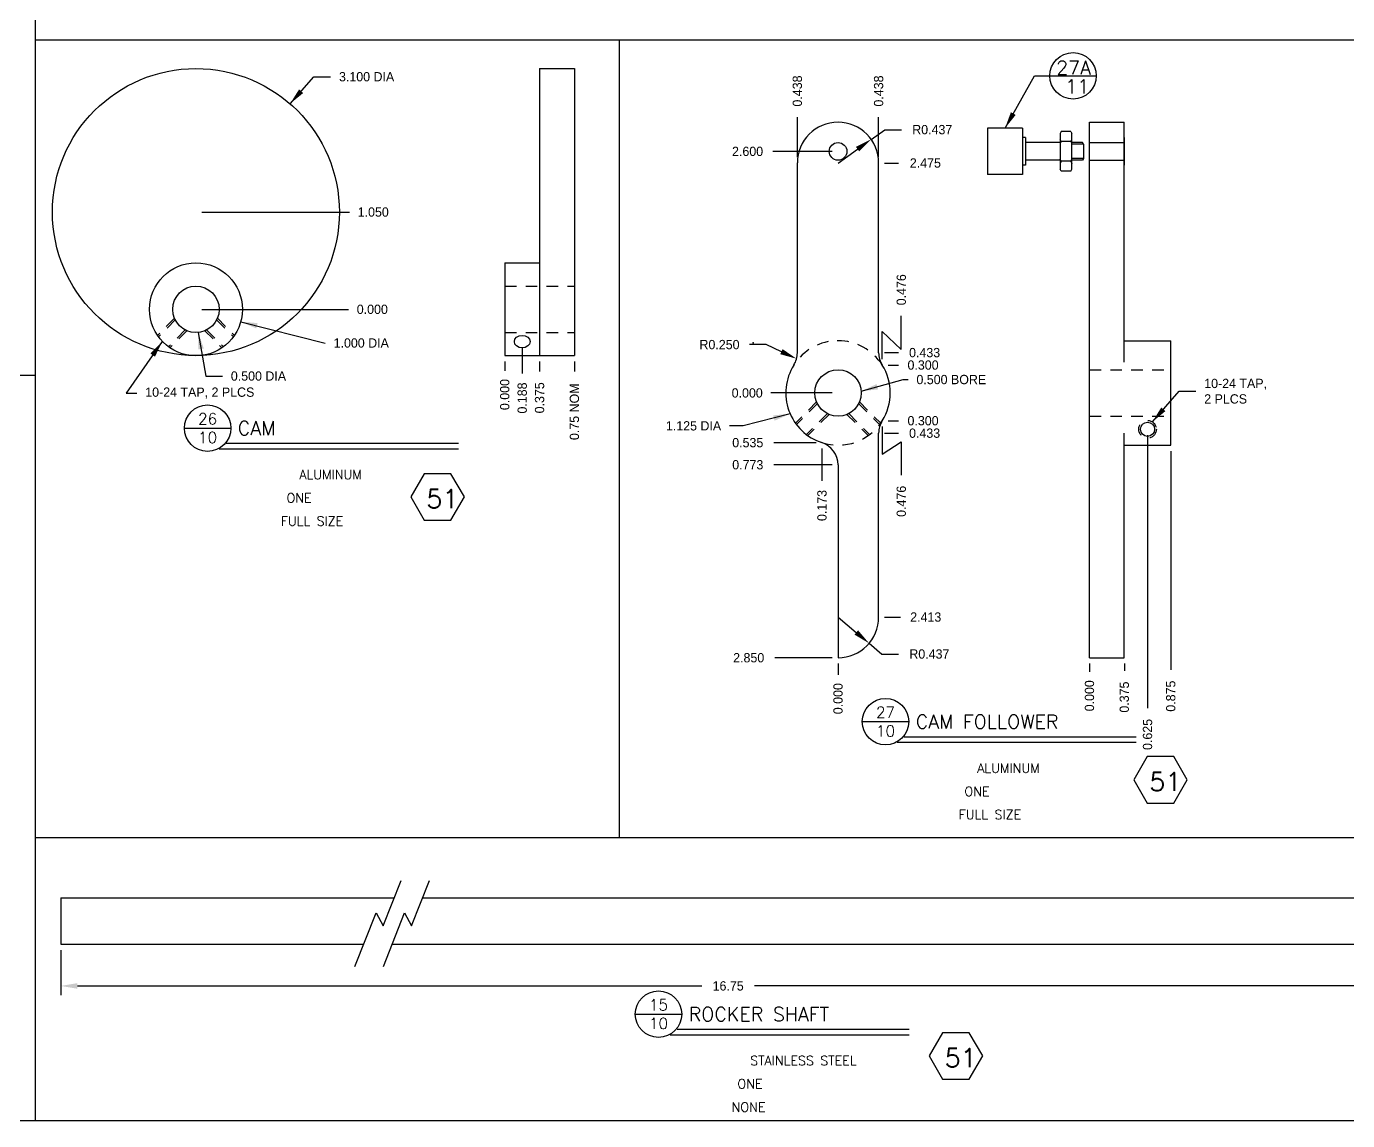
# Model space of a CAD drawing. Header units: inches. Extents: x 0 to 33, y 0 to 21.
# Drawn here: x 7.41 to 21.63, y 0 to 11.78 of the extents above; entities that cross this region are included whole.
import ezdxf
from ezdxf.enums import TextEntityAlignment as Align

# ---------------------------------------------------------------- set-up
doc = ezdxf.new("R2010")
doc.units = ezdxf.units.IN
doc.header["$MEASUREMENT"] = 0
doc.linetypes.add('HIDDEN2', pattern=[0.1875, 0.125, -0.0625])
doc.layers.get('0').update_dxf_attribs({"linetype": 'CONTINUOUS'})
doc.layers.get('DEFPOINTS').update_dxf_attribs({"linetype": 'CONTINUOUS'})
for name, color, linetype in [('BORDER', 5, 'CONTINUOUS'), ('DIM', 1, 'CONTINUOUS'), ('HIDDEN2', 6, 'HIDDEN2'), ('OBJECT', 3, 'CONTINUOUS'), ('TEXT', 1, 'CONTINUOUS')]:
    doc.layers.add(name, color=color, linetype=linetype)
doc.styles.add('ROMANS', font='romans')
doc.styles.add('SIMPLEX', font='simplex')
doc.dimstyles.new('STANDARD$0', dxfattribs={"dimtxt": 0.1, "dimasz": 0.18, "dimexe": 0.1, "dimexo": 0.063, "dimgap": 0.1, "dimtad": 0, "dimtih": 1, "dimtoh": 1, "dimdec": 3, "dimzin": 0, "dimdsep": 46, "dimtxsty": 'STANDARD', "dimcen": 0.1, "dimclrd": 256, "dimclre": 256, "dimclrt": 256, "dimadec": 0, "dimazin": 0, "dimtfac": 0.8, "dimtdec": 3, "dimtofl": 0, "dimtmove": 0, "dimatfit": 3, "dimfxl": 1, "dimtolj": 1, "dimtzin": 0, "dimarcsym": 0})
doc.dimstyles.new('STANDARD$4', dxfattribs={"dimtxt": 0.1, "dimasz": 0.18, "dimexe": 0.1, "dimexo": 0.063, "dimgap": 0.09, "dimtad": 0, "dimtih": 1, "dimtoh": 1, "dimdec": 3, "dimzin": 0, "dimdsep": 46, "dimtxsty": 'STANDARD', "dimcen": 0.09, "dimadec": 0, "dimazin": 0, "dimtfac": 1, "dimtdec": 3, "dimtofl": 0, "dimtmove": 0, "dimatfit": 3, "dimfxl": 1, "dimtolj": 1, "dimtzin": 0, "dimarcsym": 0})
doc.dimstyles.new('STANDARD$6', dxfattribs={"dimtxt": 0.1, "dimasz": 0.18, "dimexe": 0.18, "dimexo": 0.0625, "dimgap": 0.09, "dimtad": 0, "dimtih": 1, "dimtoh": 1, "dimdec": 3, "dimzin": 0, "dimdsep": 46, "dimtxsty": 'STANDARD', "dimcen": 0.09, "dimadec": 0, "dimazin": 0, "dimtfac": 1, "dimtdec": 3, "dimtofl": 0, "dimtmove": 0, "dimatfit": 3, "dimfxl": 1, "dimtolj": 1, "dimtzin": 0, "dimarcsym": 0})
doc.dimstyles.new('STANDARD$7', dxfattribs={"dimtxt": 0.1, "dimasz": 0.18, "dimexe": 0.1, "dimexo": 0.063, "dimgap": 0.09, "dimtad": 0, "dimtih": 1, "dimtoh": 1, "dimdec": 3, "dimzin": 0, "dimdsep": 46, "dimtxsty": 'STANDARD', "dimcen": 0.09, "dimadec": 0, "dimazin": 0, "dimtfac": 1, "dimtdec": 3, "dimtofl": 0, "dimtmove": 0, "dimatfit": 3, "dimfxl": 1, "dimtolj": 1, "dimtzin": 0, "dimarcsym": 0})

# ---------------------------------------------------------------- blocks, each defined once
blk = doc.blocks.new('P-TITLE')
for p, q in [((-1.5625, -0.6375), (-1.0625, -0.6375)), ((-1.1125, -0.8), (1.3875, -0.8)), ((1.3875, -0.8625), (-1.1875, -0.8625))]:
    blk.add_line(p, q)
at = {"layer": 'DIM', "color": 7}
blk.add_circle((-1.3125, -0.6375), 0.25, dxfattribs=at)
at = {"style": 'ROMANS'}
for tag, p in [('NO.', (-1.3125, -0.5375)), ('PAGE', (-1.3125, -0.7375))]:
    blk.add_attdef(tag, text='', height=0.12, dxfattribs=at).set_placement(p, align=Align.MIDDLE)
for tag, p, height in [('DESCRIPTION', (-0.9875, -0.7125), 0.15), ('MATERIAL', (-0.4, -1.1875), 0.1), ('#_REQUIRED', (-0.45, -1.425), 0.1), ('SCALE', (-0.6, -1.6875), 0.1)]:
    blk.add_attdef(tag, p, '', height=height, dxfattribs=at)
at = {"style": 'ROMANS', "flags": 2}
for tag, p in [('MATERIAL:', (-1.1625, -1.1875)), ('#_REQD:', (-1.1625, -1.4375)), ('SCALE:', (-1.1625, -1.6875))]:
    blk.add_attdef(tag, p, '', height=0.1, dxfattribs=at)
blk = doc.blocks.new('*D2')
at = {"linetype": 'ByBlock', "transparency": 16777216}
for p, q in [((7.777, 1.835), (7.777, 1.349)), ((22.149, 1.835), (22.149, 1.349)), ((7.957, 1.449), (14.68, 1.449)), ((21.969, 1.449), (15.246, 1.449))]:
    blk.add_line(p, q, dxfattribs=at)
for points in [[(7.957, 1.479), (7.957, 1.419), (7.777, 1.449)], [(21.969, 1.479), (21.969, 1.419), (22.149, 1.449)]]:
    blk.add_solid(points, dxfattribs=at)
at = {"layer": 'DEFPOINTS', "color": 0, "linetype": 'ByBlock', "transparency": 16777216}
for p in [(7.777, 1.898), (22.149, 1.898), (22.149, 1.449)]:
    blk.add_point(p, dxfattribs=at)
at = {"linetype": 'ByBlock', "transparency": 16777216, "insert": (14.963, 1.449), "char_height": 0.1, "attachment_point": 5}
blk.add_mtext('\\A1;{16.75}', dxfattribs=at)
blk = doc.blocks.new('*D7')
at = {"color": 0, "linetype": 'ByBlock', "transparency": 16777216}
blk.add_line((9.295, 9.778), (10.885, 9.778), dxfattribs=at)
at = {"layer": 'DEFPOINTS', "color": 0, "linetype": 'ByBlock', "transparency": 16777216}
for p in [(9.233, 9.778), (10.885, 9.778), (9.233, 8.731)]:
    blk.add_point(p, dxfattribs=at)
at = {"color": 0, "linetype": 'ByBlock', "transparency": 16777216, "insert": (11.142, 9.778), "char_height": 0.1, "attachment_point": 5}
blk.add_mtext('\\A1;{1.050}', dxfattribs=at)
blk = doc.blocks.new('*D32')
at = {"color": 0, "linetype": 'ByBlock', "transparency": 16777216}
blk.add_line((9.295, 8.731), (10.876, 8.731), dxfattribs=at)
at = {"layer": 'DEFPOINTS', "color": 0, "linetype": 'ByBlock', "transparency": 16777216}
for p in [(9.233, 8.731), (9.233, 8.731), (10.876, 8.731)]:
    blk.add_point(p, dxfattribs=at)
at = {"color": 0, "linetype": 'ByBlock', "transparency": 16777216, "insert": (11.132, 8.731), "char_height": 0.1, "attachment_point": 5}
blk.add_mtext('\\A1;{0.000}', dxfattribs=at)
blk = doc.blocks.new('*D33')
at = {"color": 0, "linetype": 'ByBlock', "transparency": 16777216}
blk.add_line((13.308, 8.171), (13.308, 8.061), dxfattribs=at)
at = {"layer": 'DEFPOINTS', "color": 0, "linetype": 'ByBlock', "transparency": 16777216}
for p in [(12.558, 8.234), (13.308, 8.234), (13.308, 8.061)]:
    blk.add_point(p, dxfattribs=at)
at = {"color": 0, "linetype": 'ByBlock', "transparency": 16777216, "insert": (13.308, 7.629), "char_height": 0.1, "attachment_point": 5, "rotation": 90}
blk.add_mtext('\\A1;{0.75 NOM}', dxfattribs=at)
blk = doc.blocks.new('*D34')
at = {"color": 0, "linetype": 'ByBlock', "transparency": 16777216}
blk.add_line((12.933, 8.171), (12.933, 8.061), dxfattribs=at)
at = {"layer": 'DEFPOINTS', "color": 0, "linetype": 'ByBlock', "transparency": 16777216}
for p in [(12.558, 8.234), (12.933, 8.234), (12.933, 8.061)]:
    blk.add_point(p, dxfattribs=at)
at = {"color": 0, "linetype": 'ByBlock', "transparency": 16777216, "insert": (12.933, 7.779), "char_height": 0.1, "attachment_point": 5, "rotation": 90}
blk.add_mtext('\\A1;{0.375}', dxfattribs=at)
blk = doc.blocks.new('*D35')
at = {"color": 0, "linetype": 'ByBlock', "transparency": 16777216}
blk.add_line((12.746, 8.322), (12.746, 8.042), dxfattribs=at)
at = {"layer": 'DEFPOINTS', "color": 0, "linetype": 'ByBlock', "transparency": 16777216}
for p in [(12.746, 8.384), (12.558, 8.234), (12.746, 8.042)]:
    blk.add_point(p, dxfattribs=at)
at = {"color": 0, "linetype": 'ByBlock', "transparency": 16777216, "insert": (12.746, 7.777), "char_height": 0.1, "attachment_point": 5, "rotation": 90}
blk.add_mtext('\\A1;{0.188}', dxfattribs=at)
blk = doc.blocks.new('*D36')
at = {"color": 0, "linetype": 'ByBlock', "transparency": 16777216}
blk.add_line((12.558, 8.171), (12.558, 8.071), dxfattribs=at)
at = {"layer": 'DEFPOINTS', "color": 0, "linetype": 'ByBlock', "transparency": 16777216}
for p in [(12.558, 8.234), (12.558, 8.234), (12.558, 8.071)]:
    blk.add_point(p, dxfattribs=at)
at = {"color": 0, "linetype": 'ByBlock', "transparency": 16777216, "insert": (12.558, 7.814), "char_height": 0.1, "attachment_point": 5, "rotation": 90}
blk.add_mtext('\\A1;{0.000}', dxfattribs=at)
blk = doc.blocks.new('*D57')
at = {"color": 0, "linetype": 'ByBlock', "transparency": 16777216}
blk.add_line((16.583, 10.369), (16.583, 10.8), dxfattribs=at)
at = {"layer": 'DEFPOINTS', "color": 0, "linetype": 'ByBlock', "transparency": 16777216}
for p in [(16.583, 10.8), (16.583, 10.306), (16.146, 7.831)]:
    blk.add_point(p, dxfattribs=at)
at = {"color": 0, "linetype": 'ByBlock', "transparency": 16777216, "insert": (16.583, 11.081), "char_height": 0.1, "attachment_point": 5, "rotation": 90}
blk.add_mtext('\\A1;0.438', dxfattribs=at)
blk = doc.blocks.new('*D58')
at = {"color": 0, "linetype": 'ByBlock', "transparency": 16777216}
blk.add_line((15.708, 10.369), (15.708, 10.8), dxfattribs=at)
at = {"layer": 'DEFPOINTS', "color": 0, "linetype": 'ByBlock', "transparency": 16777216}
for p in [(15.708, 10.8), (15.708, 10.306), (16.146, 7.831)]:
    blk.add_point(p, dxfattribs=at)
at = {"color": 0, "linetype": 'ByBlock', "transparency": 16777216, "insert": (15.708, 11.081), "char_height": 0.1, "attachment_point": 5, "rotation": 90}
blk.add_mtext('\\A1;0.438', dxfattribs=at)
blk = doc.blocks.new('*D59')
at = {"color": 0, "linetype": 'ByBlock', "transparency": 16777216}
blk.add_line((16.646, 10.306), (16.796, 10.306), dxfattribs=at)
at = {"layer": 'DEFPOINTS', "color": 0, "linetype": 'ByBlock', "transparency": 16777216}
for p in [(16.583, 10.306), (16.796, 10.306), (16.146, 7.831)]:
    blk.add_point(p, dxfattribs=at)
at = {"color": 0, "linetype": 'ByBlock', "transparency": 16777216, "insert": (17.086, 10.306), "char_height": 0.1, "attachment_point": 5}
blk.add_mtext('\\A1;2.475', dxfattribs=at)
blk = doc.blocks.new('*D60')
at = {"color": 0, "linetype": 'ByBlock', "transparency": 16777216}
blk.add_line((16.083, 10.431), (15.445, 10.431), dxfattribs=at)
at = {"layer": 'DEFPOINTS', "color": 0, "linetype": 'ByBlock', "transparency": 16777216}
for p in [(15.445, 10.431), (16.146, 10.431), (16.146, 7.831)]:
    blk.add_point(p, dxfattribs=at)
at = {"color": 0, "linetype": 'ByBlock', "transparency": 16777216, "insert": (15.172, 10.431), "char_height": 0.1, "attachment_point": 5}
blk.add_mtext('\\A1;2.600', dxfattribs=at)
blk = doc.blocks.new('*D62')
at = {"color": 0, "linetype": 'ByBlock', "transparency": 16777216}
blk.add_line((15.973, 7.234), (15.973, 6.885), dxfattribs=at)
at = {"layer": 'DEFPOINTS', "color": 0, "linetype": 'ByBlock', "transparency": 16777216}
for p in [(16.146, 7.831), (15.973, 7.296), (15.973, 6.885)]:
    blk.add_point(p, dxfattribs=at)
at = {"color": 0, "linetype": 'ByBlock', "transparency": 16777216, "insert": (15.973, 6.62), "char_height": 0.1, "attachment_point": 5, "rotation": 90}
blk.add_mtext('\\A1;0.173', dxfattribs=at)
blk = doc.blocks.new('*D63')
at = {"color": 0, "linetype": 'ByBlock', "transparency": 16777216}
for p, q in [((16.622, 7.469), (16.622, 7.172)), ((16.622, 7.172), (16.827, 7.307)), ((16.827, 7.307), (16.827, 6.947))]:
    blk.add_line(p, q, dxfattribs=at)
at = {"layer": 'DEFPOINTS', "color": 0, "linetype": 'ByBlock', "transparency": 16777216}
for p in [(16.146, 7.831), (16.622, 7.532), (16.827, 6.947)]:
    blk.add_point(p, dxfattribs=at)
at = {"color": 0, "linetype": 'ByBlock', "transparency": 16777216, "insert": (16.827, 6.665), "char_height": 0.1, "attachment_point": 5, "rotation": 90}
blk.add_mtext('\\A1;0.476', dxfattribs=at)
blk = doc.blocks.new('*D64')
at = {"color": 0, "linetype": 'ByBlock', "transparency": 16777216}
blk.add_line((16.146, 4.919), (16.146, 4.798), dxfattribs=at)
at = {"layer": 'DEFPOINTS', "color": 0, "linetype": 'ByBlock', "transparency": 16777216}
for p in [(16.146, 7.831), (16.146, 4.981), (16.146, 4.798)]:
    blk.add_point(p, dxfattribs=at)
at = {"color": 0, "linetype": 'ByBlock', "transparency": 16777216, "insert": (16.146, 4.541), "char_height": 0.1, "attachment_point": 5, "rotation": 90}
blk.add_mtext('\\A1;0.000', dxfattribs=at)
blk = doc.blocks.new('*D65')
at = {"color": 0, "linetype": 'ByBlock', "transparency": 16777216}
blk.add_line((16.646, 5.419), (16.817, 5.419), dxfattribs=at)
at = {"layer": 'DEFPOINTS', "color": 0, "linetype": 'ByBlock', "transparency": 16777216}
for p in [(16.146, 7.831), (16.583, 5.419), (16.817, 5.419)]:
    blk.add_point(p, dxfattribs=at)
at = {"color": 0, "linetype": 'ByBlock', "transparency": 16777216, "insert": (17.09, 5.419), "char_height": 0.1, "attachment_point": 5}
blk.add_mtext('\\A1;2.413', dxfattribs=at)
blk = doc.blocks.new('*D66')
at = {"color": 0, "linetype": 'ByBlock', "transparency": 16777216}
blk.add_line((16.083, 4.981), (15.466, 4.981), dxfattribs=at)
at = {"layer": 'DEFPOINTS', "color": 0, "linetype": 'ByBlock', "transparency": 16777216}
for p in [(16.146, 7.831), (15.466, 4.981), (16.146, 4.981)]:
    blk.add_point(p, dxfattribs=at)
at = {"color": 0, "linetype": 'ByBlock', "transparency": 16777216, "insert": (15.184, 4.981), "char_height": 0.1, "attachment_point": 5}
blk.add_mtext('\\A1;2.850', dxfattribs=at)
blk = doc.blocks.new('*D67')
at = {"color": 0, "linetype": 'ByBlock', "transparency": 16777216}
for p, q in [((16.146, 5.419), (16.342, 5.253)), ((16.48, 5.137), (16.617, 5.021)), ((16.617, 5.021), (16.797, 5.021))]:
    blk.add_line(p, q, dxfattribs=at)
blk.add_solid([(16.362, 5.276), (16.323, 5.23), (16.48, 5.137)], dxfattribs=at)
at = {"layer": 'DEFPOINTS', "color": 0, "linetype": 'ByBlock', "transparency": 16777216}
for p in [(16.146, 5.419), (16.48, 5.137)]:
    blk.add_point(p, dxfattribs=at)
at = {"color": 0, "linetype": 'ByBlock', "transparency": 16777216, "insert": (17.129, 5.021), "char_height": 0.1, "attachment_point": 5}
blk.add_mtext('\\A1;R0.437', dxfattribs=at)
blk = doc.blocks.new('*D68')
at = {"color": 0, "linetype": 'ByBlock', "transparency": 16777216}
for p, q in [((16.827, 8.3), (16.827, 8.66)), ((16.622, 8.194), (16.622, 8.491)), ((16.622, 8.491), (16.827, 8.3))]:
    blk.add_line(p, q, dxfattribs=at)
at = {"layer": 'DEFPOINTS', "color": 0, "linetype": 'ByBlock', "transparency": 16777216}
for p in [(16.827, 8.66), (16.622, 8.131), (16.146, 7.831)]:
    blk.add_point(p, dxfattribs=at)
at = {"color": 0, "linetype": 'ByBlock', "transparency": 16777216, "insert": (16.827, 8.942), "char_height": 0.1, "attachment_point": 5, "rotation": 90}
blk.add_mtext('\\A1;0.476', dxfattribs=at)
blk = doc.blocks.new('*D69')
at = {"color": 0, "linetype": 'ByBlock', "transparency": 16777216}
blk.add_line((16.646, 7.398), (16.796, 7.398), dxfattribs=at)
at = {"layer": 'DEFPOINTS', "color": 0, "linetype": 'ByBlock', "transparency": 16777216}
for p in [(16.146, 7.831), (16.583, 7.398), (16.796, 7.398)]:
    blk.add_point(p, dxfattribs=at)
at = {"color": 0, "linetype": 'ByBlock', "transparency": 16777216, "insert": (17.078, 7.398), "char_height": 0.1, "attachment_point": 5}
blk.add_mtext('\\A1;0.433', dxfattribs=at)
blk = doc.blocks.new('*D70')
at = {"color": 0, "linetype": 'ByBlock', "transparency": 16777216}
blk.add_line((16.684, 7.532), (16.796, 7.532), dxfattribs=at)
at = {"layer": 'DEFPOINTS', "color": 0, "linetype": 'ByBlock', "transparency": 16777216}
for p in [(16.146, 7.831), (16.622, 7.532), (16.796, 7.532)]:
    blk.add_point(p, dxfattribs=at)
at = {"color": 0, "linetype": 'ByBlock', "transparency": 16777216, "insert": (17.061, 7.532), "char_height": 0.1, "attachment_point": 5}
blk.add_mtext('\\A1;0.300', dxfattribs=at)
blk = doc.blocks.new('*D71')
at = {"color": 0, "linetype": 'ByBlock', "transparency": 16777216}
blk.add_line((16.684, 8.131), (16.796, 8.131), dxfattribs=at)
at = {"layer": 'DEFPOINTS', "color": 0, "linetype": 'ByBlock', "transparency": 16777216}
for p in [(16.622, 8.131), (16.796, 8.131), (16.146, 7.831)]:
    blk.add_point(p, dxfattribs=at)
at = {"color": 0, "linetype": 'ByBlock', "transparency": 16777216, "insert": (17.061, 8.131), "char_height": 0.1, "attachment_point": 5}
blk.add_mtext('\\A1;0.300', dxfattribs=at)
blk = doc.blocks.new('*D72')
at = {"color": 0, "linetype": 'ByBlock', "transparency": 16777216}
blk.add_line((16.646, 8.265), (16.796, 8.265), dxfattribs=at)
at = {"layer": 'DEFPOINTS', "color": 0, "linetype": 'ByBlock', "transparency": 16777216}
for p in [(16.583, 8.265), (16.796, 8.265), (16.146, 7.831)]:
    blk.add_point(p, dxfattribs=at)
at = {"color": 0, "linetype": 'ByBlock', "transparency": 16777216, "insert": (17.078, 8.265), "char_height": 0.1, "attachment_point": 5}
blk.add_mtext('\\A1;0.433', dxfattribs=at)
blk = doc.blocks.new('*D73')
at = {"color": 0, "linetype": 'ByBlock', "transparency": 16777216}
blk.add_line((16.083, 7.058), (15.456, 7.058), dxfattribs=at)
at = {"layer": 'DEFPOINTS', "color": 0, "linetype": 'ByBlock', "transparency": 16777216}
for p in [(16.146, 7.831), (15.456, 7.058), (16.146, 7.058)]:
    blk.add_point(p, dxfattribs=at)
at = {"color": 0, "linetype": 'ByBlock', "transparency": 16777216, "insert": (15.174, 7.058), "char_height": 0.1, "attachment_point": 5}
blk.add_mtext('\\A1;0.773', dxfattribs=at)
blk = doc.blocks.new('*D74')
at = {"color": 0, "linetype": 'ByBlock', "transparency": 16777216}
blk.add_line((15.91, 7.296), (15.456, 7.296), dxfattribs=at)
at = {"layer": 'DEFPOINTS', "color": 0, "linetype": 'ByBlock', "transparency": 16777216}
for p in [(16.146, 7.831), (15.456, 7.296), (15.973, 7.296)]:
    blk.add_point(p, dxfattribs=at)
at = {"color": 0, "linetype": 'ByBlock', "transparency": 16777216, "insert": (15.174, 7.296), "char_height": 0.1, "attachment_point": 5}
blk.add_mtext('\\A1;0.535', dxfattribs=at)
blk = doc.blocks.new('*D75')
at = {"color": 0, "linetype": 'ByBlock', "transparency": 16777216}
blk.add_line((16.083, 7.831), (15.424, 7.831), dxfattribs=at)
at = {"layer": 'DEFPOINTS', "color": 0, "linetype": 'ByBlock', "transparency": 16777216}
for p in [(15.424, 7.831), (16.146, 7.831), (16.146, 7.831)]:
    blk.add_point(p, dxfattribs=at)
at = {"color": 0, "linetype": 'ByBlock', "transparency": 16777216, "insert": (15.168, 7.831), "char_height": 0.1, "attachment_point": 5}
blk.add_mtext('\\A1;0.000', dxfattribs=at)
blk = doc.blocks.new('*D76')
at = {"color": 0, "linetype": 'ByBlock', "transparency": 16777216}
blk.add_line((19.478, 7.769), (19.478, 4.829), dxfattribs=at)
at = {"layer": 'DEFPOINTS', "color": 0, "linetype": 'ByBlock', "transparency": 16777216}
for p in [(19.478, 7.832), (18.853, 4.981), (19.478, 4.829)]:
    blk.add_point(p, dxfattribs=at)
at = {"color": 0, "linetype": 'ByBlock', "transparency": 16777216, "insert": (19.478, 4.547), "char_height": 0.1, "attachment_point": 5, "rotation": 90}
blk.add_mtext('\\A1;0.625', dxfattribs=at)
blk = doc.blocks.new('*D77')
at = {"color": 0, "linetype": 'ByBlock', "transparency": 16777216}
blk.add_line((19.728, 7.206), (19.728, 4.85), dxfattribs=at)
at = {"layer": 'DEFPOINTS', "color": 0, "linetype": 'ByBlock', "transparency": 16777216}
for p in [(19.728, 7.269), (18.853, 4.981), (19.728, 4.85)]:
    blk.add_point(p, dxfattribs=at)
at = {"color": 0, "linetype": 'ByBlock', "transparency": 16777216, "insert": (19.728, 4.568), "char_height": 0.1, "attachment_point": 5, "rotation": 90}
blk.add_mtext('\\A1;0.875', dxfattribs=at)
blk = doc.blocks.new('*D78')
at = {"color": 0, "linetype": 'ByBlock', "transparency": 16777216}
blk.add_line((19.228, 4.919), (19.228, 4.839), dxfattribs=at)
at = {"layer": 'DEFPOINTS', "color": 0, "linetype": 'ByBlock', "transparency": 16777216}
for p in [(18.853, 4.981), (19.228, 4.981), (19.228, 4.839)]:
    blk.add_point(p, dxfattribs=at)
at = {"color": 0, "linetype": 'ByBlock', "transparency": 16777216, "insert": (19.228, 4.558), "char_height": 0.1, "attachment_point": 5, "rotation": 90}
blk.add_mtext('\\A1;0.375', dxfattribs=at)
blk = doc.blocks.new('*D79')
at = {"color": 0, "linetype": 'ByBlock', "transparency": 16777216}
blk.add_line((18.853, 4.919), (18.853, 4.829), dxfattribs=at)
at = {"layer": 'DEFPOINTS', "color": 0, "linetype": 'ByBlock', "transparency": 16777216}
for p in [(18.853, 4.981), (18.853, 4.981), (18.853, 4.829)]:
    blk.add_point(p, dxfattribs=at)
at = {"color": 0, "linetype": 'ByBlock', "transparency": 16777216, "insert": (18.853, 4.572), "char_height": 0.1, "attachment_point": 5, "rotation": 90}
blk.add_mtext('\\A1;0.000', dxfattribs=at)
blk = doc.blocks.new('*D107')
at = {"color": 0, "linetype": 'ByBlock', "transparency": 16777216}
for p, q in [((16.502, 10.561), (16.648, 10.665)), ((16.648, 10.665), (16.828, 10.665)), ((16.146, 10.306), (16.355, 10.456))]:
    blk.add_line(p, q, dxfattribs=at)
blk.add_solid([(16.338, 10.48), (16.373, 10.432), (16.502, 10.561)], dxfattribs=at)
at = {"layer": 'DEFPOINTS', "color": 0, "linetype": 'ByBlock', "transparency": 16777216}
for p in [(16.502, 10.561), (16.146, 10.306)]:
    blk.add_point(p, dxfattribs=at)
at = {"color": 0, "linetype": 'ByBlock', "transparency": 16777216, "insert": (17.16, 10.665), "char_height": 0.1, "attachment_point": 5}
blk.add_mtext('\\A1;R0.437', dxfattribs=at)

msp = doc.modelspace()

# ---------------------------------------------------------------- linework, layer by layer
at = {"layer": 'BORDER'}
for p, q in [((7.5027, 21), (7.5027, 0)), ((7.5027, 11.633), (24.1116, 11.633)), ((13.793, 3.0477), (13.793, 11.633)), ((7.5027, 8.0189), (0, 8.0189)), ((7.5027, 3.0477), (33, 3.0477)), ((0, 0), (33, 0))]:
    msp.add_line(p, q, dxfattribs=at)
at = {"layer": 'DIM'}
for points in [[(11.6896, 6.9625), (11.5452, 6.7125), (11.6896, 6.4625), (11.9782, 6.4625), (12.1226, 6.7125), (11.9782, 6.9625)], [(19.4731, 3.9173), (19.3287, 3.6673), (19.4731, 3.4173), (19.7617, 3.4173), (19.9061, 3.6673), (19.7617, 3.9173)], [(17.2702, 0.9454), (17.1258, 0.6954), (17.2702, 0.4454), (17.5589, 0.4454), (17.7032, 0.6954), (17.5589, 0.9454)]]:
    msp.add_lwpolyline(points, close=True, dxfattribs=at)
at = {"layer": 'HIDDEN2'}
for p, q in [((12.5584, 8.9813), (13.3084, 8.9813)), ((9.0023, 8.6349), (8.8187, 8.4513)), ((9.0108, 8.6166), (8.8298, 8.4356)), ((9.4551, 8.6166), (9.6362, 8.4356)), ((9.4637, 8.6349), (9.6473, 8.4513)), ((9.1183, 8.5091), (8.9373, 8.3281)), ((9.1367, 8.5006), (8.9531, 8.317)), ((9.3293, 8.5006), (9.5129, 8.317)), ((9.3477, 8.5091), (9.5287, 8.3281)), ((12.5584, 8.4813), (13.3084, 8.4813)), ((18.8527, 8.0815), (19.7277, 8.0815)), ((15.9149, 7.7352), (15.6864, 7.5066)), ((15.9235, 7.7168), (15.6978, 7.4911)), ((16.3678, 7.7168), (16.5935, 7.4911)), ((16.3763, 7.7352), (16.6048, 7.5066)), ((16.031, 7.6093), (15.8053, 7.3837)), ((16.0493, 7.6008), (15.8208, 7.3723)), ((16.242, 7.6008), (16.4705, 7.3723)), ((16.2603, 7.6093), (16.486, 7.3837)), ((18.8527, 7.5815), (19.7277, 7.5815))]:
    msp.add_line(p, q, dxfattribs=at)
msp.add_circle((19.4777, 7.4404), 0.095, dxfattribs=at)
for start, end in [(32.20856, 147.79144), (252.08067, 327.79144)]:
    msp.add_arc((16.1456, 7.8315), 0.5625, start, end, dxfattribs=at)
at = {"layer": 'OBJECT'}
for p, q in [((12.9334, 11.3226), (12.9334, 8.2338)), ((12.9334, 11.3226), (13.3084, 11.3226)), ((13.3084, 11.3226), (13.3084, 8.2338)), ((17.7561, 10.6815), (17.7561, 10.1815)), ((18.1311, 10.6815), (17.7561, 10.6815)), ((18.1311, 10.6815), (18.1311, 10.1815)), ((18.8527, 4.9815), (18.8527, 10.744)), ((18.8527, 10.744), (19.2277, 10.744)), ((19.2277, 8.1638), (19.2277, 10.744)), ((18.1624, 10.58), (18.1311, 10.58)), ((18.1624, 10.58), (18.1624, 10.283)), ((18.5374, 10.5265), (18.1624, 10.5265)), ((18.5477, 10.6451), (18.5374, 10.6232)), ((18.5374, 10.6232), (18.5374, 10.2398)), ((18.5477, 10.5383), (18.5374, 10.5603)), ((18.5477, 10.5383), (18.5374, 10.5164)), ((18.6521, 10.6451), (18.5477, 10.6451)), ((18.6521, 10.5383), (18.5477, 10.5383)), ((18.6521, 10.6451), (18.6624, 10.6232)), ((18.6521, 10.5383), (18.6624, 10.5603)), ((18.6521, 10.5383), (18.6624, 10.5164)), ((18.6624, 10.2398), (18.6624, 10.6232)), ((18.7764, 10.5265), (18.6624, 10.5265)), ((18.7874, 10.5075), (18.7764, 10.5265)), ((18.8527, 10.5265), (19.2277, 10.5265)), ((19.2277, 10.58), (19.2277, 10.283)), ((18.7874, 10.5075), (18.6624, 10.5075)), ((18.7874, 10.5075), (18.7874, 10.3555)), ((15.7081, 8.2646), (15.7081, 10.3065)), ((16.5831, 8.2646), (16.5831, 10.3065)), ((18.1624, 10.283), (18.1311, 10.283)), ((18.5374, 10.3365), (18.1624, 10.3365)), ((18.5477, 10.3247), (18.5374, 10.3466)), ((18.5477, 10.3247), (18.5374, 10.3027)), ((18.6521, 10.3247), (18.5477, 10.3247)), ((18.6521, 10.3247), (18.6624, 10.3466)), ((18.6521, 10.3247), (18.6624, 10.3027)), ((18.7874, 10.3555), (18.6624, 10.3555)), ((18.7764, 10.3365), (18.6624, 10.3365)), ((18.7874, 10.3555), (18.7764, 10.3365)), ((18.8527, 10.3365), (19.2277, 10.3365)), ((18.1311, 10.1815), (17.7561, 10.1815)), ((18.5477, 10.2179), (18.5374, 10.2398)), ((18.6521, 10.2179), (18.5477, 10.2179)), ((18.6521, 10.2179), (18.6624, 10.2398)), ((12.5584, 9.2313), (12.5584, 8.2338)), ((12.5584, 9.2313), (12.9334, 9.2313)), ((19.2277, 8.394), (19.7277, 8.394)), ((19.7277, 7.269), (19.7277, 8.394)), ((12.5584, 8.2338), (13.3084, 8.2338)), ((16.5831, 5.419), (16.5831, 7.3984)), ((19.2277, 4.9815), (19.2277, 7.3984)), ((19.2277, 7.269), (19.7277, 7.269)), ((16.1456, 7.0584), (16.1456, 4.9815)), ((18.8527, 4.9815), (19.2277, 4.9815)), ((7.777, 2.3981), (11.3678, 2.3981)), ((7.777, 2.3981), (7.777, 1.8981)), ((11.6746, 2.3981), (22.1489, 2.3981)), ((7.777, 1.8981), (11.0399, 1.8981)), ((11.3467, 1.8981), (22.1489, 1.8981))]:
    msp.add_line(p, q, dxfattribs=at)
for centre, radius in [((18.6757, 11.2441), 0.25), ((9.233, 9.7782), 1.5444), ((16.1456, 10.4315), 0.095), ((9.233, 8.7313), 0.5), ((9.233, 8.7313), 0.25), ((16.1456, 7.8315), 0.25), ((19.4777, 7.4404), 0.076)]:
    msp.add_circle(centre, radius, dxfattribs=at)
for centre, radius, start, end in [((16.1456, 10.3065), 0.4375, 0, 180), ((15.4581, 8.2646), 0.25, 327.79144, 0), ((16.8331, 8.2646), 0.25, 180, 212.20856), ((16.1456, 7.8315), 0.5625, 147.79144, 252.08067), ((16.1456, 7.8315), 0.5625, 327.79144, 32.20856), ((16.8331, 7.3984), 0.25, 147.79144, 180), ((15.8956, 7.0584), 0.25, 360, 72.08067), ((16.1456, 5.419), 0.4375, 270, 0)]:
    msp.add_arc(centre, radius, start, end, dxfattribs=at)
msp.add_ellipse((12.7459, 8.3842), major_axis=(-0.085, 0), ratio=0.7902958, dxfattribs=at)
at = {"layer": 'TEXT', "color": 1, "linetype": 'ByBlock'}
for p, q in [((15.373, 8.3513), (15.193, 8.3513)), ((15.5363, 8.2755), (15.373, 8.3513))]:
    msp.add_line(p, q, dxfattribs=at)
at = {"layer": 'TEXT'}
for p, q in [((11.2481, 2.0957), (11.4413, 2.5839)), ((11.555, 2.0957), (11.7481, 2.5839)), ((10.9451, 1.6566), (11.1724, 2.2357)), ((11.1724, 2.2357), (11.2481, 2.0957)), ((11.2519, 1.6566), (11.4792, 2.2357)), ((11.4792, 2.2357), (11.555, 2.0957))]:
    msp.add_line(p, q, dxfattribs=at)
at = {"layer": 'TEXT', "color": 0, "linetype": 'ByBlock'}
msp.add_point((15.2314, 8.3698), dxfattribs=at)
at = {"layer": 'TEXT', "color": 1, "linetype": 'ByBlock'}
msp.add_solid([(15.5489, 8.3027), (15.5237, 8.2483), (15.6996, 8.1997)], dxfattribs=at)

# ---------------------------------------------------------------- block references
at = {"layer": 'TEXT'}
ref = msp.add_blockref('P-TITLE', (10.6714, 8.0898), dxfattribs=at)
ref.add_attrib('SCALE', 'FULL SIZE', (10.1464, 6.4023), dxfattribs={"layer": 'OBJECT', "height": 0.1, "style": 'ROMANS'})
ref.add_attrib('#_REQUIRED', '  ONE', (10.0714, 6.6518), dxfattribs={"layer": 'OBJECT', "height": 0.1, "style": 'ROMANS'})
ref.add_attrib('MATERIAL', 'ALUMINUM', (10.3464, 6.9023), dxfattribs={"layer": 'OBJECT', "height": 0.1, "style": 'ROMANS'})
ref.add_attrib('NO.', '26', dxfattribs={"layer": 'OBJECT', "height": 0.12, "style": 'ROMANS'}).set_placement((9.3589, 7.5523), align=Align.MIDDLE)
ref.add_attrib('DESCRIPTION', 'CAM', (9.6839, 7.3773), dxfattribs={"layer": 'OBJECT', "height": 0.15, "style": 'ROMANS'})
ref.add_attrib('PAGE', '10', dxfattribs={"layer": 'OBJECT', "height": 0.12, "style": 'ROMANS'}).set_placement((9.3589, 7.3523), align=Align.MIDDLE)
ref = msp.add_blockref('P-TITLE', (17.9694, 4.9309), dxfattribs=at)
ref.add_attrib('SCALE', 'FULL SIZE', (17.4444, 3.2434), dxfattribs={"layer": 'OBJECT', "height": 0.1, "style": 'ROMANS'})
ref.add_attrib('#_REQUIRED', '  ONE', (17.3694, 3.4929), dxfattribs={"layer": 'OBJECT', "height": 0.1, "style": 'ROMANS'})
ref.add_attrib('MATERIAL', 'ALUMINUM', (17.6444, 3.7434), dxfattribs={"layer": 'OBJECT', "height": 0.1, "style": 'ROMANS'})
ref.add_attrib('NO.', '27', dxfattribs={"layer": 'OBJECT', "height": 0.12, "style": 'ROMANS'}).set_placement((16.6569, 4.3934), align=Align.MIDDLE)
ref.add_attrib('DESCRIPTION', 'CAM FOLLOWER', (16.9819, 4.2184), dxfattribs={"layer": 'OBJECT', "height": 0.15, "style": 'ROMANS'})
ref.add_attrib('PAGE', '10', dxfattribs={"layer": 'OBJECT', "height": 0.12, "style": 'ROMANS'}).set_placement((16.6569, 4.1934), align=Align.MIDDLE)
ref = msp.add_blockref('P-TITLE', (15.5254, 1.7831), dxfattribs=at)
ref.add_attrib('SCALE', 'NONE', (15.0004, 0.0956), dxfattribs={"layer": 'OBJECT', "height": 0.1, "style": 'ROMANS'})
ref.add_attrib('#_REQUIRED', '  ONE', (14.9254, 0.3451), dxfattribs={"layer": 'OBJECT', "height": 0.1, "style": 'ROMANS'})
ref.add_attrib('MATERIAL', 'STAINLESS STEEL', (15.2004, 0.5956), dxfattribs={"layer": 'OBJECT', "height": 0.1, "style": 'ROMANS'})
ref.add_attrib('NO.', '15', dxfattribs={"layer": 'OBJECT', "height": 0.12, "style": 'ROMANS'}).set_placement((14.2129, 1.2456), align=Align.MIDDLE)
ref.add_attrib('DESCRIPTION', 'ROCKER SHAFT', (14.5379, 1.0706), dxfattribs={"layer": 'OBJECT', "height": 0.15, "style": 'ROMANS'})
ref.add_attrib('PAGE', '10', dxfattribs={"layer": 'OBJECT', "height": 0.12, "style": 'ROMANS'}).set_placement((14.2129, 1.0456), align=Align.MIDDLE)

# ---------------------------------------------------------------- texts
at = {"layer": 'DIM', "style": 'SIMPLEX'}
for p in [(11.714, 6.5927), (19.4975, 3.5475), (17.2947, 0.5756)]:
    msp.add_text('51', height=0.2, dxfattribs=at).set_placement(p)
at = {"layer": 'TEXT', "style": 'SIMPLEX'}
for s, p in [('27A', (18.4946, 11.2573)), ('11', (18.592, 11.054))]:
    msp.add_text(s, height=0.15, dxfattribs=at).set_placement(p)
at = {"layer": 'TEXT', "char_height": 0.1}
for s, insert, attachment_point in [('{3.100 DIA}', (10.7732, 11.2342), 4), ('{1.000 DIA}', (10.7155, 8.3687), 4), ('{0.500 DIA}', (9.6089, 8.0129), 4), ('{0.500 BORE}', (16.9899, 7.9751), 4), ('{10-24 TAP,}\\P{2 PLCS}', (20.0881, 7.8499), 4), ('{10-24 TAP, 2 PLCS}', (8.6875, 7.8307), 4), ('{1.125 DIA}', (14.8875, 7.4767), 6)]:
    msp.add_mtext(s, dxfattribs=dict(at, insert=insert, attachment_point=attachment_point))
at = {"layer": 'TEXT', "color": 1, "linetype": 'ByBlock', "insert": (14.8697, 8.3513), "char_height": 0.1, "attachment_point": 5}
msp.add_mtext('\\A1;R0.250', dxfattribs=at)

# ---------------------------------------------------------------- dimensions: what is measured, and where the dimension line sits
at = {"layer": 'TEXT'}
for feature_location, offset, dtype, origin, picture, middle in [((15.7081336781, 10.306496943), (0, 0.493053438), 1, (16.1456336781, 7.831496943), '*D58', (15.7081336781, 11.0812170477)), ((16.5831336781, 10.306496943), (0, 0.493053438), 1, (16.1456336781, 7.831496943), '*D57', (16.5831336781, 11.0812170477)), ((16.1456, 10.4315), (-0.7005, 0), 0, (16.1456, 7.8315), '*D60', (15.1718, 10.4315)), ((16.5831, 10.3065), (0.2128, 0), 0, (16.1456, 7.8315), '*D59', (17.086, 10.3065)), ((16.6216, 8.1313), (0.2055, 0.5291), 1, (16.1456, 7.8315), '*D68', (16.8271, 8.9421)), ((16.5831, 8.2646), (0.2128, 0), 0, (16.1456, 7.8315), '*D72', (17.0776, 8.2646)), ((16.6216, 8.1313), (0.1744, 0), 0, (16.1456, 7.8315), '*D71', (17.061, 8.1313)), ((16.1456336781, 7.831496943), (-0.7212900533, 0), 0, (16.1456336781, 7.831496943), '*D75', (15.1676769581, 7.831496943)), ((16.1456, 7.0584), (-0.6901, 0), 0, (16.1456, 7.8315), '*D73', (15.1739, 7.0584)), ((15.9726, 7.2962), (-0.517, 0), 0, (16.1456, 7.8315), '*D74', (15.1739, 7.2962)), ((16.1456, 4.9815), (-0.6797, 0), 0, (16.1456, 7.8315), '*D66', (15.1842, 4.9815)), ((15.9726, 7.2962), (0, -0.4114), 1, (16.1456, 7.8315), '*D62', (15.9726, 6.6198)), ((16.1456336781, 4.981496943), (0, -0.1838246172), 1, (16.1456336781, 7.831496943), '*D64', (16.1456336781, 4.5410056591)), ((16.6216, 7.5317), (0.2055, -0.5845), 1, (16.1456, 7.8315), '*D63', (16.8271, 6.6655)), ((16.5831336781, 5.418996943), (0.2336147276, 0), 0, (16.1456336781, 7.831496943), '*D65', (17.090081739, 5.418996943)), ((16.5831, 7.3984), (0.2128, 0), 0, (16.1456, 7.8315), '*D69', (17.0776, 7.3984)), ((16.6216, 7.5317), (0.1744, 0), 0, (16.1456, 7.8315), '*D70', (17.061, 7.5317)), ((19.7277, 7.269), (0, -2.4194), 1, (18.8527, 4.9815), '*D77', (19.7277, 4.5679)), ((18.8526898453, 4.981496943), (0, -0.1526731326), 1, (18.8526898453, 4.981496943), '*D79', (18.8526898453, 4.5721571437)), ((19.2277, 4.9815), (0, -0.1423), 1, (18.8527, 4.9815), '*D78', (19.2277, 4.5575))]:
    dim = msp.add_ordinate_dim(feature_location=feature_location, offset=offset, dtype=dtype, origin=origin, dimstyle='STANDARD$6', dxfattribs=at)
    dim.commit()
    dim.dimension.update_dxf_attribs({"geometry": picture, "text_midpoint": middle})
for center, mpoint, picture, middle in [((16.1456, 10.3065), (16.5018, 10.5605), '*D107', (17.16, 10.665)), ((16.1456, 5.419), (16.4798, 5.1367), '*D67', (17.129, 5.0205))]:
    dim = msp.add_radius_dim(center=center, mpoint=mpoint, dimstyle='STANDARD$4', dxfattribs=at)
    dim.commit()
    dim.dimension.update_dxf_attribs({"geometry": picture, "text_midpoint": middle})
for feature_location, offset, dtype, origin, text, picture, middle in [((9.233, 9.7782), (1.6523, 0), 0, (9.233, 8.7313), '{1.050}', '*D7', (11.142, 9.7782)), ((9.233, 8.7313), (1.6427, 0), 0, (9.233, 8.7313), '{0.000}', '*D32', (11.1324, 8.7313)), ((12.7459, 8.3842), (0, -0.3424), 1, (12.5584, 8.2338), '{0.188}', '*D35', (12.7459, 7.7767)), ((12.5584, 8.2338), (0, -0.1633), 1, (12.5584, 8.2338), '{0.000}', '*D36', (12.5584, 7.8139)), ((13.3084, 8.2338), (0, -0.1729), 1, (12.5584, 8.2338), '{0.75 NOM}', '*D33', (13.3084, 7.6293)), ((12.9334, 8.2338), (0, -0.1729), 1, (12.5584, 8.2338), '{0.375}', '*D34', (12.9334, 7.7793))]:
    dim = msp.add_ordinate_dim(feature_location=feature_location, offset=offset, dtype=dtype, origin=origin, text=text, dimstyle='STANDARD$6', dxfattribs=at)
    dim.commit()
    dim.dimension.update_dxf_attribs({"geometry": picture, "text_midpoint": middle})
dim = msp.add_ordinate_dim(feature_location=(19.4777, 7.4404), offset=(0, -3.0027), dtype=1, origin=(18.8527, 4.5904), dimstyle='STANDARD$6', dxfattribs=at)
dim.commit()
dim.dimension.update_dxf_attribs({"geometry": '*D76', "text_midpoint": (19.4777, 4.1561), "insert": (0, -0.3911)})
dim = msp.add_linear_dim(base=(22.1489, 1.4489), p1=(7.777, 1.8981), p2=(22.1489, 1.8981), text='{16.75}', dimstyle='STANDARD$0', dxfattribs=at)
dim.commit()
dim.dimension.update_dxf_attribs({"geometry": '*D2', "text_midpoint": (14.963, 1.4489)})

# ---------------------------------------------------------------- leaders
at = {"layer": 'TEXT', "annotation_type": 0, "has_hookline": 1, "hookline_direction": 0}
for points in [[(17.9436, 10.6815), (18.2623, 11.2441), (18.9237, 11.2441)], [(6.2346, 6.6509), (6.4849, 7.0454), (6.6649, 7.0454)]]:
    msp.add_leader(points, dimstyle='STANDARD$7', override={"dimdec": 4, "dimtxsty": 'STANDARD', "dimtdec": 4}, dxfattribs=at)
at = {"layer": 'TEXT', "annotation_type": 0, "has_hookline": 1}
for points, hookline_direction in [([(10.2461, 10.9439), (10.5032, 11.2342), (10.6832, 11.2342)], 0), ([(9.715, 8.5984), (10.6255, 8.3687)], 0), ([(9.2574, 8.4825), (9.3389, 8.0129), (9.5189, 8.0129)], 0), ([(8.871, 8.3863), (8.483, 7.8307), (8.5975, 7.8307)], 0), ([(16.3949, 7.8501), (16.8479, 7.9751), (16.8999, 7.9751)], 0), ([(19.5295, 7.5201), (19.8181, 7.8499), (19.9981, 7.8499)], 0), ([(15.6301, 7.6063), (15.123, 7.4767), (14.9775, 7.4767)], 1)]:
    msp.add_leader(points, dimstyle='STANDARD$7', dxfattribs=dict(at, hookline_direction=hookline_direction))

doc.saveas('drawing.dxf')
